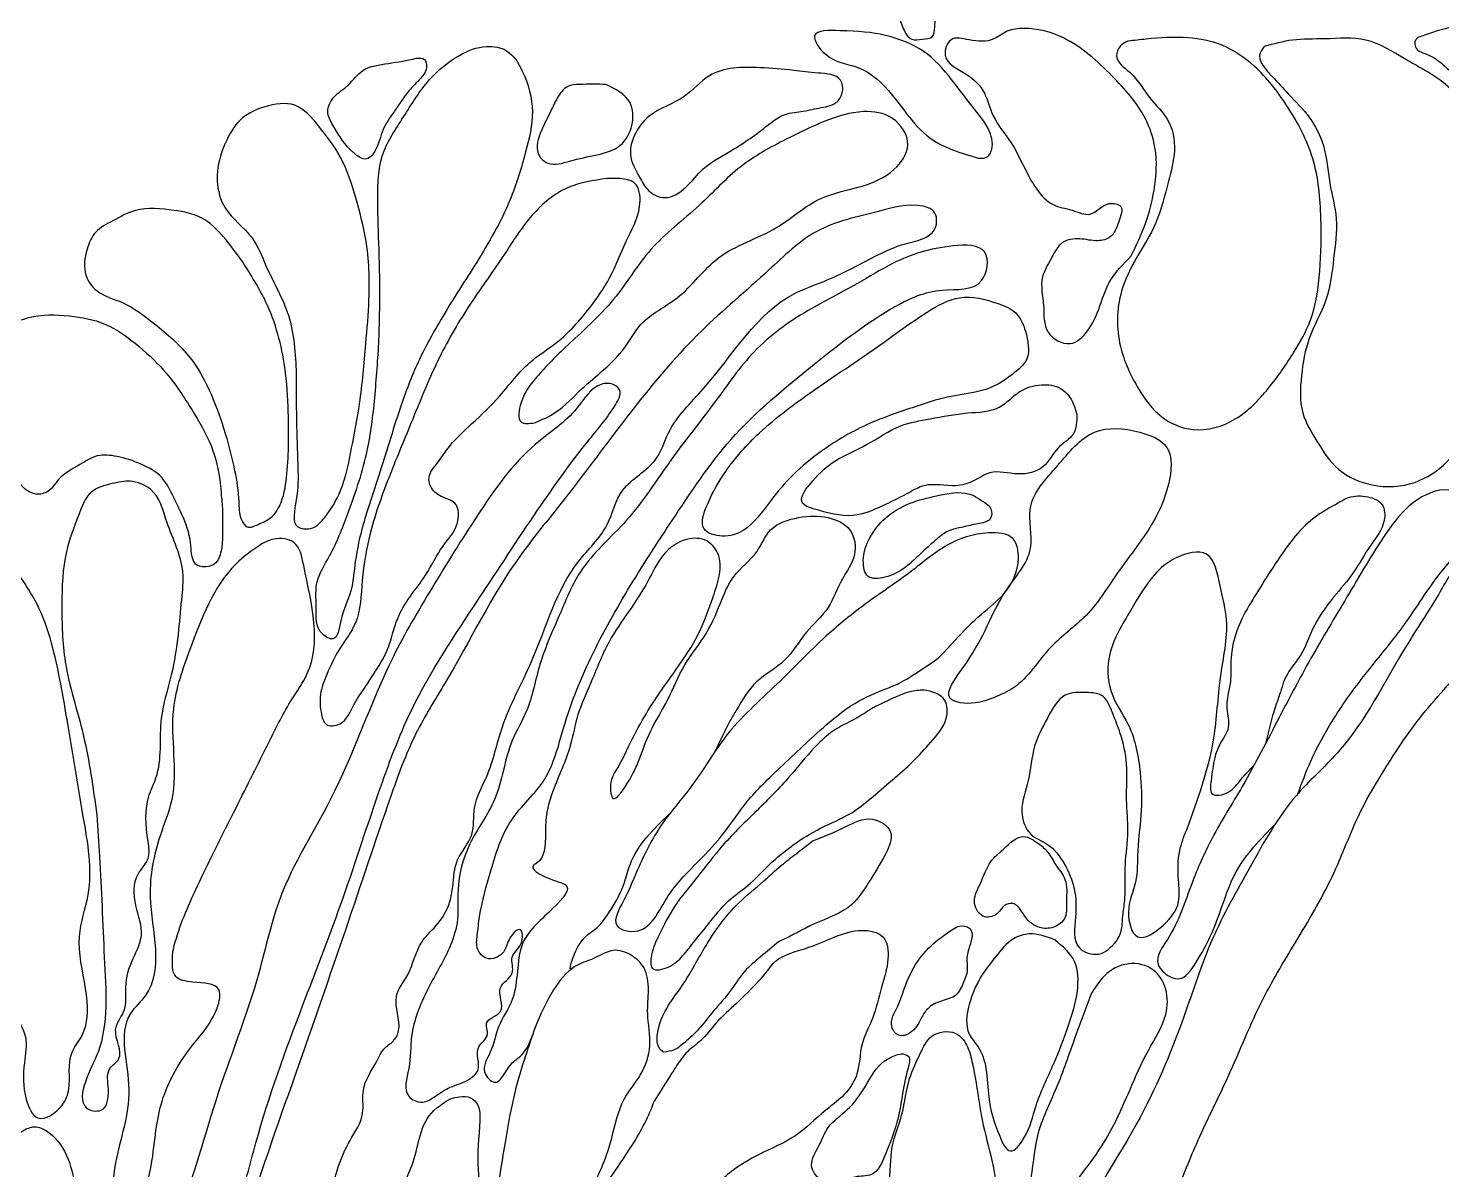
# Model space of a CAD drawing. Header units: millimetres. Extents: x 0 to 1128, y 0 to 3594.
# Drawn here: x 720 to 803.8, y 3358.1 to 3425.9 of the extents above; entities that cross this region are included whole.
import ezdxf

# ---------------------------------------------------------------- set-up
doc = ezdxf.new("R2010")
doc.units = ezdxf.units.MM
doc.layers.add('ceco.net 396 Corinthian column', color=7, linetype='Continuous')

msp = doc.modelspace()

# ---------------------------------------------------------------- linework, layer by layer
at = {"layer": 'ceco.net 396 Corinthian column'}
for points, knots in [([(773.828, 3427.836), (773.834, 3427.528), (773.846, 3426.886), (773.759, 3426.117), (773.708, 3425.254), (772.995, 3425.234), (772.322, 3425.089), (771.847, 3425.814), (771.643, 3426.573), (771.297, 3427.457), (770.582, 3428.307), (769.853, 3429.325), (769.16, 3430.33), (768.494, 3431.157), (768.268, 3432.167), (768.223, 3433.279), (768.279, 3434.531), (768.329, 3435.71), (768.776, 3436.681), (769.105, 3437.446), (769.502, 3438.193), (770.334, 3438.278), (771.277, 3437.738), (772.136, 3436.181), (772.855, 3434.21), (773.702, 3432.092), (773.853, 3430.334), (773.934, 3428.911), (773.861, 3428.178), (773.828, 3427.836)], [0, 0, 0, 0, 0.003624, 0.0075625, 0.0099073, 0.012255, 0.0148251, 0.0176099, 0.0211457, 0.0245968, 0.0287059, 0.034327, 0.0395244, 0.0433378, 0.0467815, 0.0516233, 0.0566094, 0.0617791, 0.0655104, 0.0691603, 0.0719694, 0.0748789, 0.0779194, 0.0845408, 0.0953109, 0.1032873, 0.1115114, 0.1161948, 0.1202834, 0.1202834, 0.1202834, 0.1202834]), ([(802.428, 3425.318), (803.036, 3425.538), (804.336, 3426.007), (806.657, 3426.106), (809.438, 3426.684), (812.955, 3424.831), (816.538, 3422.486), (819.338, 3418.567), (819.915, 3414.265), (820.796, 3410.268), (820.566, 3406.496), (819.517, 3403.49), (818.826, 3400.623), (816.36, 3399.389), (814.29, 3398.021), (811.823, 3397.709), (809.485, 3398.329), (808.194, 3400.355), (808.255, 3402.975), (808.137, 3405.783), (808.885, 3408.916), (809.004, 3412.281), (808.836, 3415.535), (808.093, 3418.836), (806.436, 3420.998), (805.034, 3422.744), (803.981, 3423.652), (803.172, 3424.332), (802.276, 3424.479), (802.195, 3425.117), (802.374, 3425.272), (802.428, 3425.318)], [0, 0, 0, 0, 0.0076659, 0.0163804, 0.0276823, 0.0403865, 0.0617742, 0.0791391, 0.0955315, 0.1128509, 0.1280772, 0.1395173, 0.1514855, 0.1607178, 0.1708032, 0.1811097, 0.1894009, 0.1982655, 0.2072044, 0.220301, 0.2317111, 0.2453524, 0.260317, 0.2706091, 0.2850966, 0.292144, 0.2973495, 0.3016105, 0.3048402, 0.3067646, 0.3075882, 0.3075882, 0.3075882, 0.3075882]), ([(776.34, 3418.161), (775.298, 3418.468), (772.937, 3419.162), (771.453, 3421.939), (769.291, 3423.751), (767.512, 3423.761), (766.098, 3425.778), (768.831, 3425.708), (770.655, 3425.599), (773.193, 3424.676), (774.706, 3422.946), (775.897, 3421.268), (777.026, 3420.016), (777.269, 3418.803), (776.876, 3418.141), (776.545, 3418.154), (776.34, 3418.161)], [0, 0, 0, 0, 0.0124888, 0.0282818, 0.0357104, 0.0445437, 0.0497029, 0.0557537, 0.0665857, 0.0762462, 0.0857034, 0.0936501, 0.1008609, 0.1057007, 0.1070715, 0.1092954, 0.1092954, 0.1092954, 0.1092954]), ([(785.407, 3412.352), (784.919, 3411.858), (784.025, 3410.953), (783.545, 3409.234), (782.944, 3407.926), (781.788, 3406.817), (780.144, 3407.769), (780.297, 3409.454), (779.918, 3410.99), (780.677, 3412.155), (781.175, 3413.269), (782.396, 3413.449), (783.298, 3413.167), (784.344, 3413.433), (784.625, 3414.299), (785.058, 3415.369), (783.797, 3415.616), (783.104, 3414.546), (781.862, 3415.148), (780.673, 3415.284), (779.309, 3416.769), (778.657, 3418.808), (777.159, 3420.461), (776.796, 3422.125), (775.707, 3423.241), (774.087, 3423.867), (774.623, 3425.472), (775.96, 3425.099), (777.135, 3425.02), (778.038, 3425.786), (779.517, 3425.946), (781.88, 3425.324), (784.212, 3423.174), (786.171, 3420.997), (787.001, 3418.563), (786.859, 3416.4), (786.315, 3414.231), (785.712, 3412.984), (785.407, 3412.352)], [0, 0, 0, 0, 0.0081479, 0.0149101, 0.0207412, 0.0257363, 0.0315717, 0.0379648, 0.0447108, 0.0494368, 0.0541152, 0.0582623, 0.0625613, 0.0656215, 0.0697481, 0.0733725, 0.0761532, 0.0812872, 0.0856562, 0.0903536, 0.0956025, 0.10818, 0.115815, 0.1215288, 0.1277331, 0.1344176, 0.1382571, 0.1425325, 0.1483867, 0.1520128, 0.1558961, 0.1656098, 0.1801873, 0.193004, 0.2001116, 0.2102279, 0.2183509, 0.2267027, 0.2267027, 0.2267027, 0.2267027]), ([(785.208, 3425.103), (785.572, 3425.145), (786.765, 3425.283), (788.635, 3425.396), (790.91, 3424.977), (792.993, 3423.552), (794.8, 3421.196), (796.424, 3418.171), (796.726, 3414.725), (796.666, 3411.518), (796.29, 3408.745), (795.008, 3406.469), (793.588, 3404.448), (791.759, 3402.498), (789.248, 3401.761), (787.059, 3402.683), (785.69, 3404.592), (784.505, 3407.066), (784.548, 3409.984), (785.721, 3412.32), (787.029, 3414.325), (787.541, 3416.548), (788.113, 3418.595), (787.786, 3420.469), (786.371, 3421.734), (785.697, 3423.121), (784.34, 3423.958), (784.703, 3424.847), (785.054, 3425.025), (785.208, 3425.103)], [0, 0, 0, 0, 0.0043713, 0.0143396, 0.0222672, 0.0314769, 0.0436624, 0.0575171, 0.0717527, 0.0841996, 0.0960232, 0.1045091, 0.1150249, 0.1255963, 0.1358693, 0.1439376, 0.1521922, 0.1633406, 0.1763405, 0.1851305, 0.1942918, 0.2047021, 0.2120235, 0.2196718, 0.2257651, 0.2338449, 0.2387376, 0.2413658, 0.2434028, 0.2434028, 0.2434028, 0.2434028]), ([(793.299, 3424.781), (793.857, 3424.936), (795.033, 3425.262), (797.058, 3425.196), (799.465, 3425.431), (801.9, 3423.828), (804.669, 3422.473), (806.167, 3419.397), (808.152, 3416.792), (808.226, 3413.498), (808.106, 3410.671), (808.071, 3407.909), (807.37, 3405.148), (805.788, 3402.69), (804.501, 3400.175), (802.219, 3398.68), (799.801, 3398.558), (797.593, 3399.504), (796.473, 3401.284), (795.36, 3403.085), (795.477, 3405.282), (795.852, 3407.579), (797.141, 3409.694), (797.405, 3412.155), (797.742, 3414.502), (797.109, 3416.706), (796.988, 3418.82), (796.055, 3420.64), (794.841, 3421.845), (793.911, 3422.862), (793.263, 3423.547), (792.973, 3424.094), (793.085, 3424.506), (793.215, 3424.673), (793.299, 3424.781)], [0, 0, 0, 0, 0.0068532, 0.0144562, 0.0241811, 0.0346418, 0.0482023, 0.0598216, 0.0743565, 0.0862539, 0.0977894, 0.1084284, 0.1191028, 0.1311917, 0.1432312, 0.1522447, 0.1622878, 0.1709855, 0.1794271, 0.1868929, 0.1956989, 0.2046862, 0.2146098, 0.2244903, 0.2339167, 0.2425482, 0.2514792, 0.258945, 0.2662577, 0.2718707, 0.2752883, 0.2777393, 0.2786026, 0.2802313, 0.2802313, 0.2802313, 0.2802313]), ([(740.759, 3407.168), (740.682, 3406.016), (740.535, 3403.814), (740.103, 3400.368), (739.031, 3397.327), (738.073, 3394.819), (736.944, 3393.123), (737.084, 3391.499), (736.955, 3390.075), (738.304, 3389.366), (738.492, 3391.141), (739.196, 3392.355), (739.337, 3394.405), (739.852, 3396.677), (740.908, 3399.675), (741.844, 3402.93), (743.043, 3406.12), (744.631, 3408.978), (746.652, 3412.057), (748.516, 3415.249), (749.441, 3418.322), (750.078, 3420.943), (749.508, 3423.048), (748.54, 3424.638), (746.961, 3424.92), (745.311, 3424.236), (743.559, 3422.797), (742.263, 3420.604), (740.739, 3418.415), (740.676, 3415.994), (740.732, 3413.492), (740.864, 3410.602), (740.795, 3408.358), (740.759, 3407.168)], [0, 0, 0, 0, 0.0137817, 0.0263375, 0.0412988, 0.0519515, 0.0586903, 0.0645094, 0.0713032, 0.0739075, 0.0785226, 0.0860441, 0.0929962, 0.10191, 0.1141112, 0.1307436, 0.1423759, 0.154673, 0.169635, 0.1864254, 0.1983762, 0.20802, 0.2178905, 0.2239175, 0.2287963, 0.2354871, 0.2446966, 0.2553279, 0.2658545, 0.275688, 0.2833245, 0.2959079, 0.3101156, 0.3101156, 0.3101156, 0.3101156]), ([(742.971, 3424.084), (742.432, 3423.974), (741.384, 3423.759), (739.79, 3423.6), (739.019, 3422.442), (738.078, 3421.907), (737.568, 3420.93), (738.048, 3420.088), (738.526, 3419.282), (739.092, 3418.568), (740.057, 3417.837), (740.769, 3418.922), (740.96, 3419.988), (741.781, 3421.039), (742.391, 3422.03), (743.124, 3422.758), (743.657, 3423.361), (743.541, 3424.134), (743.159, 3424.1), (742.971, 3424.084)], [0, 0, 0, 0, 0.00666114, 0.01295897, 0.01775931, 0.02223065, 0.02592242, 0.02929819, 0.03299846, 0.03712709, 0.04092354, 0.04418548, 0.04963191, 0.05454047, 0.05958477, 0.06353173, 0.06689929, 0.06889786, 0.07085359, 0.07085359, 0.07085359, 0.07085359]), ([(763.999, 3420.23), (763.294, 3419.69), (762.02, 3418.716), (760.071, 3417.769), (759.089, 3416.424), (757.859, 3415.583), (756.683, 3416.153), (756.164, 3417.177), (755.56, 3418.196), (755.853, 3419.574), (756.873, 3420.996), (758.887, 3421.545), (760.513, 3423.55), (763.058, 3423.581), (765.215, 3423.404), (766.731, 3423.191), (768.219, 3423.132), (768.352, 3422.027), (767.859, 3421.271), (766.843, 3421.155), (765.827, 3420.888), (764.768, 3420.825), (764.237, 3420.414), (763.999, 3420.23)], [0, 0, 0, 0, 0.0106315, 0.0192055, 0.0250465, 0.0307278, 0.0348995, 0.038714, 0.0444116, 0.0482727, 0.0547932, 0.0642751, 0.0719469, 0.0839594, 0.0920324, 0.0977852, 0.1033447, 0.1063371, 0.1090966, 0.1133174, 0.1176363, 0.121958, 0.1254824, 0.1254824, 0.1254824, 0.1254824]), ([(754.239, 3422.534), (754.809, 3422.25), (755.824, 3421.744), (755.899, 3420.064), (755.179, 3418.739), (753.628, 3418.314), (752.242, 3418.07), (750.903, 3417.597), (749.946, 3418.558), (750.384, 3419.818), (750.911, 3420.827), (751.327, 3421.749), (751.846, 3422.483), (752.969, 3422.557), (753.719, 3422.543), (754.239, 3422.534)], [0, 0, 0, 0, 0.00700909, 0.01247981, 0.01791831, 0.02381019, 0.03042488, 0.03565448, 0.03880817, 0.04430688, 0.04951427, 0.0528375, 0.05652082, 0.05929246, 0.06559865, 0.06559865, 0.06559865, 0.06559865]), ([(735.859, 3405.364), (735.799, 3406.55), (735.684, 3408.816), (734.184, 3411.298), (733.326, 3413.686), (731.563, 3414.857), (730.971, 3417.09), (731.512, 3418.994), (732.536, 3420.636), (734.046, 3421.295), (735.905, 3421.593), (737.303, 3419.942), (738.672, 3418.164), (739.416, 3415.761), (740.159, 3412.973), (740.247, 3410.072), (739.956, 3406.832), (739.712, 3403.874), (739.144, 3400.986), (738.698, 3398.613), (737.76, 3397.028), (736.887, 3396.075), (735.478, 3396.208), (735.994, 3398.139), (735.949, 3400.253), (735.844, 3402.847), (735.855, 3404.68), (735.859, 3405.364)], [0, 0, 0, 0, 0.0139156, 0.0265959, 0.0340974, 0.0436045, 0.0502087, 0.0601548, 0.0665683, 0.0724075, 0.0795073, 0.0869092, 0.0960116, 0.1067439, 0.1163265, 0.1305096, 0.140971, 0.1552128, 0.1658142, 0.1762107, 0.1835641, 0.1878157, 0.1908242, 0.1971709, 0.2050063, 0.2188013, 0.2270014, 0.2270014, 0.2270014, 0.2270014]), ([(749.994, 3402.444), (749.678, 3402.406), (748.906, 3402.316), (749.191, 3403.967), (750.163, 3405.279), (752.163, 3407.303), (754.773, 3409.539), (756.758, 3412.962), (759.732, 3415.142), (762.063, 3417.75), (764.747, 3419.209), (767.153, 3420.377), (769.299, 3421.067), (771.37, 3420.764), (772.536, 3418.966), (771.298, 3417.208), (769.34, 3416.365), (766.691, 3415.944), (764.299, 3413.661), (760.783, 3412.693), (758.859, 3409.808), (756.371, 3408.704), (755.4, 3406.835), (754.152, 3405.596), (752.69, 3404.43), (751.51, 3403.093), (750.429, 3402.63), (749.994, 3402.444)], [0, 0, 0, 0, 0.0031624, 0.0077217, 0.0141472, 0.0245163, 0.0406431, 0.0553018, 0.0707536, 0.0841247, 0.0967003, 0.1067595, 0.1161681, 0.1232032, 0.1303537, 0.1370604, 0.1455162, 0.1557237, 0.1681976, 0.18365, 0.1972432, 0.2077375, 0.2145163, 0.2216604, 0.2285887, 0.2368947, 0.242481, 0.242481, 0.242481, 0.242481]), ([(754.293, 3416.944), (755.003, 3416.963), (756.231, 3416.995), (756.34, 3414.864), (755.362, 3413.218), (754.582, 3411.078), (753.159, 3409.065), (751.608, 3407.305), (749.449, 3405.994), (748.058, 3404.072), (746.42, 3402.505), (745.019, 3401.264), (744.319, 3400.127), (743.627, 3399.337), (743.847, 3398.453), (744.505, 3398.005), (745.535, 3397.746), (745.529, 3396.204), (744.397, 3395.073), (743.68, 3393.492), (742.649, 3392.234), (741.956, 3391.131), (741.584, 3390.003), (741.266, 3388.769), (740.569, 3387.728), (739.898, 3386.669), (739.191, 3385.724), (738.796, 3384.539), (737.559, 3384.371), (737.288, 3385.35), (737.205, 3386.344), (737.724, 3387.703), (738.405, 3389.099), (739.681, 3390.739), (739.718, 3393.233), (740.228, 3396.208), (741.398, 3399.377), (742.833, 3402.798), (744.222, 3406.272), (746.121, 3409.511), (748.112, 3412.224), (749.697, 3414.81), (751.805, 3416.594), (753.501, 3416.833), (754.293, 3416.944)], [0, 0, 0, 0, 0.0070818, 0.0122375, 0.0210461, 0.030521, 0.0390032, 0.0503751, 0.05822, 0.0687714, 0.0782007, 0.0854101, 0.0907422, 0.0944422, 0.0969765, 0.1004999, 0.1035737, 0.1085527, 0.114731, 0.1227485, 0.1288545, 0.1341357, 0.1381568, 0.1429885, 0.1492282, 0.1529423, 0.1579314, 0.1634517, 0.1667013, 0.1692427, 0.173983, 0.178944, 0.1860798, 0.1927202, 0.2030444, 0.2146058, 0.2289461, 0.2430876, 0.2589471, 0.2735064, 0.2877391, 0.2990455, 0.3097715, 0.3191549, 0.3191549, 0.3191549, 0.3191549]), ([(727.742, 3311.101), (727.505, 3310.833), (726.345, 3309.521), (728.414, 3306.542), (725.869, 3304.381), (727.054, 3302.316), (724.868, 3301.269), (723.328, 3301.395), (720.768, 3301.285), (721.3, 3304.045), (722.456, 3305.846), (721.464, 3307.986), (723.602, 3309.189), (722.335, 3311.292), (724.955, 3313.09), (721.67, 3317.054), (725.694, 3318.226), (723.272, 3321.197), (725.72, 3322.815), (724.834, 3324.81), (725.888, 3327.103), (725.447, 3329.801), (726.59, 3332.617), (726.593, 3334.921), (728.033, 3336.472), (727.561, 3340.184), (730.249, 3345.103), (731.998, 3352.909), (735.166, 3361.985), (738.474, 3371.366), (740.962, 3378.901), (742.746, 3383.89), (745.683, 3388.49), (747.978, 3393.288), (752.265, 3398.445), (755.587, 3403.072), (759.691, 3407.929), (763.497, 3411.04), (766.622, 3414.167), (770.031, 3414.842), (772.374, 3415.558), (773.897, 3415.054), (773.928, 3413.954), (773.081, 3413.294), (771.764, 3413.081), (769.772, 3412.132), (767.688, 3410.976), (763.49, 3409.57), (761.213, 3405.429), (758.013, 3402.464), (757.277, 3399.847), (754.975, 3398.795), (754.452, 3396.095), (751.501, 3393.422), (750.341, 3388.89), (748.03, 3384.829), (747.435, 3381.741), (746.26, 3379.768), (746.508, 3377.891), (745.245, 3376.608), (745.195, 3375.152), (744.974, 3373.77), (744.288, 3372.639), (742.999, 3371.491), (742.732, 3369.832), (741.408, 3368.286), (742.171, 3366.824), (741.709, 3365.737), (740.985, 3365.35), (740.52, 3364.224), (739.646, 3363.037), (739.989, 3361.282), (738.66, 3359.402), (737.883, 3356.978), (737.589, 3353.948), (735.421, 3349.212), (734.446, 3342.048), (731.474, 3335.1), (731.582, 3329.95), (730.394, 3327.262), (729.898, 3324.977), (730.301, 3322.853), (729.021, 3321.169), (729.947, 3319.14), (727.617, 3318.11), (729.09, 3315.885), (727.071, 3314.079), (728.462, 3312.194), (727.886, 3311.319), (727.742, 3311.101)], [0, 0, 0, 0, 0.004087, 0.020037, 0.030138, 0.035917, 0.042172, 0.052438, 0.057288, 0.068104, 0.074188, 0.084408, 0.088234, 0.099387, 0.10194, 0.12297, 0.127558, 0.141813, 0.146509, 0.157642, 0.161729, 0.1762, 0.188226, 0.197775, 0.202109, 0.212256, 0.238677, 0.267485, 0.30748, 0.353284, 0.386139, 0.402321, 0.416187, 0.451081, 0.465319, 0.495978, 0.519192, 0.540688, 0.555009, 0.57051, 0.581106, 0.583834, 0.587981, 0.591014, 0.595975, 0.603665, 0.617159, 0.62452, 0.65568, 0.669047, 0.675944, 0.68665, 0.695744, 0.706528, 0.732641, 0.749555, 0.761991, 0.769809, 0.776142, 0.782968, 0.789406, 0.792949, 0.799632, 0.804685, 0.813063, 0.818846, 0.826981, 0.829354, 0.832179, 0.836274, 0.843454, 0.848924, 0.856043, 0.869567, 0.879212, 0.892055, 0.931028, 0.964853, 0.980742, 0.991082, 0.999535, 1.008456, 1.015414, 1.022646, 1.029589, 1.037164, 1.046071, 1.055055, 1.05805, 1.05805, 1.05805, 1.05805]), ([(732.661, 3412.024), (733.162, 3411.234), (734.384, 3409.308), (735.229, 3406.196), (735.43, 3402.755), (735.41, 3400.058), (735.127, 3397.919), (734.466, 3396.776), (733.684, 3396.472), (732.927, 3396.1), (732.455, 3396.896), (732.474, 3398.03), (732.186, 3399.874), (731.599, 3402.079), (730.773, 3404.356), (729.531, 3406.594), (727.615, 3408.215), (725.792, 3409.615), (724.098, 3410.031), (723.159, 3411.287), (723.353, 3412.626), (723.868, 3413.882), (725.059, 3414.47), (726.523, 3415.311), (728.42, 3415.11), (730.329, 3414.759), (731.611, 3413.469), (732.303, 3412.517), (732.661, 3412.024)], [0, 0, 0, 0, 0.0111304, 0.0271385, 0.0376898, 0.052275, 0.0591836, 0.0634898, 0.0668755, 0.0695337, 0.0718044, 0.0760256, 0.0834556, 0.0937379, 0.1033106, 0.1123245, 0.1238723, 0.1329315, 0.1395253, 0.1439457, 0.1502018, 0.1546938, 0.1595247, 0.1654232, 0.1745819, 0.1813033, 0.1881109, 0.1954337, 0.1954337, 0.1954337, 0.1954337]), ([(746.602, 3372.036), (746.565, 3371.748), (746.495, 3371.206), (747.169, 3370.452), (748.308, 3370.895), (748.341, 3371.777), (749.297, 3372.712), (749.334, 3371.32), (748.442, 3370.848), (748.959, 3369.618), (747.508, 3368.996), (748.518, 3367.386), (746.894, 3367.046), (747.424, 3366.008), (746.281, 3365.375), (746.951, 3364.111), (745.976, 3363.321), (745.018, 3363.091), (744.17, 3362.524), (743.373, 3361.969), (742.081, 3362.535), (742.685, 3364.294), (742.578, 3366.348), (743.554, 3368.823), (744.835, 3370.847), (745.54, 3372.871), (745.335, 3375.01), (746.004, 3377.597), (748.005, 3380.152), (748.269, 3383.124), (749.775, 3385.565), (750.229, 3388.297), (751.486, 3390.991), (752.759, 3394.163), (755.717, 3396.611), (757.994, 3400.265), (760.647, 3403.497), (762.919, 3406.887), (765.991, 3409.088), (768.897, 3410.512), (771.64, 3412.226), (773.975, 3412.971), (777.126, 3413.071), (776.714, 3410.164), (773.88, 3410.565), (770.509, 3409.04), (766.4, 3405.786), (761.752, 3402.006), (758.58, 3397.291), (755.829, 3393.113), (753.399, 3388.853), (751.774, 3384.896), (750.917, 3381.14), (748.33, 3378.988), (747.437, 3375.986), (746.783, 3373.704), (746.642, 3372.406), (746.602, 3372.036)], [0, 0, 0, 0, 0.0033526, 0.0063141, 0.010218, 0.0143796, 0.0173609, 0.0206246, 0.0244983, 0.028219, 0.0326883, 0.0382712, 0.042563, 0.0451324, 0.048811, 0.0543975, 0.057359, 0.0621592, 0.0662298, 0.0695638, 0.0731079, 0.0796213, 0.0873282, 0.0988768, 0.1099074, 0.1162344, 0.1239144, 0.1351968, 0.1471733, 0.1617444, 0.1693207, 0.1809496, 0.1942118, 0.2048245, 0.2211667, 0.2387291, 0.2559942, 0.271103, 0.2870336, 0.3001966, 0.3100295, 0.3247572, 0.3323517, 0.3390885, 0.3486616, 0.3600819, 0.3838341, 0.4104454, 0.4312094, 0.4511272, 0.4702776, 0.4894826, 0.5024047, 0.5148421, 0.5276904, 0.5388224, 0.5432479, 0.5432479, 0.5432479, 0.5432479]), ([(779.142, 3407.885), (778.994, 3408.281), (778.696, 3409.072), (777.151, 3409.678), (775.257, 3410.175), (772.959, 3408.864), (770.262, 3406.862), (766.82, 3404.583), (763.546, 3402.215), (761.395, 3399.79), (760.382, 3398.005), (759.642, 3396.051), (761.244, 3395.583), (762.791, 3396.095), (763.907, 3397.762), (765.317, 3399.43), (767.288, 3401.037), (769.722, 3402.453), (772.319, 3403.308), (774.682, 3404.115), (776.808, 3404.246), (778.289, 3405.239), (779.518, 3406.272), (779.278, 3407.303), (779.142, 3407.885)], [0, 0, 0, 0, 0.0048091, 0.009621, 0.0187928, 0.0271579, 0.0395648, 0.0595084, 0.0760437, 0.0880758, 0.0968147, 0.1028148, 0.1073884, 0.1126784, 0.1218919, 0.1301188, 0.1389611, 0.1520228, 0.1634886, 0.1714621, 0.1819045, 0.1878766, 0.1928847, 0.1993965, 0.1993965, 0.1993965, 0.1993965]), ([(731.407, 3398.134), (731.387, 3398.39), (731.311, 3399.375), (730.898, 3401.175), (729.645, 3403.266), (728.313, 3405.354), (726.527, 3407.026), (724.654, 3408.443), (722.302, 3408.862), (720.173, 3408.916), (718.221, 3407.99), (717.566, 3405.996), (717.31, 3403.899), (718.075, 3402.021), (718.28, 3400.386), (719.146, 3399.357), (719.669, 3398.481), (720.456, 3398.137), (721.256, 3398.332), (721.809, 3399.324), (722.914, 3399.869), (724.017, 3400.62), (725.347, 3400.468), (726.641, 3400.046), (727.985, 3399.324), (728.545, 3398.073), (729.182, 3396.837), (729.618, 3395.632), (729.615, 3394.619), (729.841, 3393.979), (730.378, 3393.86), (730.83, 3393.946), (731.2, 3394.201), (731.399, 3394.758), (731.495, 3395.415), (731.461, 3396.256), (731.513, 3397.141), (731.443, 3397.798), (731.407, 3398.134)], [0, 0, 0, 0, 0.0030749, 0.0117876, 0.0216859, 0.0319949, 0.0411752, 0.0508404, 0.0593974, 0.0691142, 0.076149, 0.0831809, 0.0929017, 0.1008197, 0.1070497, 0.1119753, 0.1166292, 0.1188353, 0.1217867, 0.1254641, 0.1316445, 0.1362298, 0.1408783, 0.1467589, 0.1527872, 0.158176, 0.1625744, 0.1695739, 0.172965, 0.174829, 0.1770182, 0.1787326, 0.1803201, 0.1820942, 0.1855618, 0.1882485, 0.1921052, 0.1961209, 0.1961209, 0.1961209, 0.1961209]), ([(722.308, 3316.234), (722.79, 3314.917), (723.444, 3313.131), (721.059, 3311.555), (722.473, 3309.508), (720.684, 3307.842), (721.853, 3305.741), (719.974, 3304.418), (720.819, 3302.845), (719.958, 3301.647), (718.748, 3301.554), (717.876, 3303.045), (717.975, 3304.758), (719.6, 3306.221), (718.01, 3309.143), (720.764, 3311.944), (718.705, 3313.67), (720.85, 3315.221), (719.159, 3317.471), (721.158, 3318.252), (720.279, 3320.301), (722.15, 3322.494), (720.287, 3325.61), (723.241, 3327.174), (721.265, 3329.47), (723.518, 3330.448), (723.294, 3332.711), (723.062, 3334.857), (724.803, 3336.294), (723.663, 3338.171), (725.083, 3339.135), (724.606, 3340.474), (726.591, 3341.426), (724.805, 3343.563), (726.854, 3345.221), (725.292, 3349.402), (729.1, 3354.758), (730.871, 3362.259), (733.513, 3368.681), (734.809, 3374.977), (738.613, 3380.753), (740.723, 3387.288), (743.966, 3392.767), (746.628, 3397.059), (749.302, 3400.904), (752.315, 3402.772), (753.319, 3404.542), (754.416, 3404.91), (755.297, 3404.39), (754.477, 3402.9), (752.731, 3400.912), (749.92, 3396.95), (746.474, 3391.626), (742.826, 3386.248), (740.508, 3379.933), (738.628, 3374.001), (735.945, 3367.168), (733.783, 3361.257), (732.412, 3355.524), (730.235, 3350.864), (728.418, 3345.787), (727.996, 3341.098), (726.42, 3337.571), (725.467, 3334.114), (725.115, 3331.031), (725.562, 3328.528), (723.941, 3327.405), (724.925, 3325.616), (722.892, 3324.467), (724.262, 3322.194), (722.775, 3320.359), (723.099, 3318.852), (723.147, 3317.432), (722.674, 3316.757), (722.308, 3316.234)], [0, 0, 0, 0, 0.0141431, 0.0191891, 0.0288728, 0.0343285, 0.0444945, 0.0497827, 0.0569002, 0.0612174, 0.0653243, 0.0688893, 0.0801836, 0.082331, 0.0939116, 0.1110487, 0.113582, 0.1214926, 0.131471, 0.1342904, 0.1429304, 0.1502337, 0.1664845, 0.1719291, 0.1822849, 0.1863369, 0.1961739, 0.2053314, 0.2111025, 0.2193706, 0.2241139, 0.2275321, 0.233633, 0.2428611, 0.2488724, 0.259806, 0.2886248, 0.3209044, 0.3524846, 0.3710869, 0.3969143, 0.4337564, 0.4525216, 0.4725941, 0.4943387, 0.50735, 0.5141149, 0.5174731, 0.5201936, 0.523853, 0.5339088, 0.5547762, 0.5798082, 0.6104738, 0.6315713, 0.6597853, 0.6847613, 0.7191363, 0.7348097, 0.7548798, 0.78035, 0.7987832, 0.8103151, 0.8262318, 0.8410928, 0.8481824, 0.8537574, 0.8606335, 0.8658927, 0.8757764, 0.8836944, 0.891099, 0.8932133, 0.9004675, 0.9004675, 0.9004675, 0.9004675]), ([(782.181, 3402.962), (782.104, 3403.223), (781.931, 3403.815), (781.243, 3404.636), (779.99, 3404.784), (778.665, 3404.392), (777.571, 3403.087), (775.544, 3403.09), (773.642, 3402.702), (771.505, 3402.352), (769.824, 3401.104), (767.819, 3400.308), (766.66, 3399.238), (765.414, 3397.658), (767.398, 3397.097), (768.971, 3396.723), (770.776, 3397.581), (772.05, 3398.187), (773.368, 3398.968), (774.753, 3398.573), (776.076, 3398.929), (777.166, 3399.748), (778.629, 3399.259), (780.332, 3399.645), (780.918, 3401.02), (782.17, 3401.688), (782.177, 3402.529), (782.181, 3402.962)], [0, 0, 0, 0, 0.0032395, 0.0073575, 0.0118681, 0.0173877, 0.0233171, 0.030926, 0.0399, 0.0470239, 0.0562, 0.0646256, 0.0716867, 0.0772581, 0.0815938, 0.0908062, 0.0979064, 0.1041017, 0.108069, 0.115551, 0.1198532, 0.1241895, 0.130844, 0.1368974, 0.1429955, 0.1475034, 0.1522815, 0.1522815, 0.1522815, 0.1522815]), ([(777.254, 3386.133), (777.664, 3386.309), (779.084, 3386.918), (780.371, 3389.198), (783.015, 3390.986), (784.642, 3393.744), (786.621, 3396.16), (787.695, 3398.541), (787.972, 3401.154), (785.628, 3402.096), (782.947, 3402.294), (781.084, 3399.858), (778.986, 3397.726), (779.881, 3394.675), (777.844, 3392.609), (776.745, 3390.047), (775.758, 3388.27), (773.908, 3385.921), (776.119, 3385.697), (776.913, 3386.002), (777.254, 3386.133)], [0, 0, 0, 0, 0.0052517, 0.0181754, 0.0294179, 0.0427542, 0.0558578, 0.0661751, 0.0749128, 0.082202, 0.0929259, 0.1047292, 0.1165092, 0.1260314, 0.1379438, 0.1482389, 0.1583804, 0.1661969, 0.1723031, 0.1768985, 0.1768985, 0.1768985, 0.1768985]), ([(722.257, 3384.83), (722.57, 3382.923), (723.131, 3379.5), (723.929, 3375.088), (722.327, 3370.916), (724.286, 3367.296), (722.182, 3364.804), (722.548, 3363.224), (722.014, 3361.754), (720.448, 3360.696), (719.608, 3362.672), (719.642, 3364.216), (719.99, 3366.036), (719.06, 3367.348), (719.018, 3368.837), (719.146, 3372.127), (716.976, 3376.366), (715.744, 3381.471), (713.38, 3384.692), (710.358, 3386.498), (709.493, 3390.093), (709.722, 3393.271), (710.031, 3396.062), (711.411, 3397.683), (712.995, 3398.894), (715.102, 3398.541), (717.321, 3397.06), (718.726, 3394.291), (720.615, 3391.77), (721.635, 3388.495), (722.016, 3386.249), (722.257, 3384.83)], [0, 0, 0, 0, 0.0232315, 0.0417197, 0.0517281, 0.0754249, 0.07992, 0.0883763, 0.0925659, 0.0989895, 0.1041094, 0.1127775, 0.1189332, 0.1248568, 0.1308193, 0.1362871, 0.1641097, 0.1852302, 0.1987236, 0.2106535, 0.2256315, 0.2391155, 0.2495482, 0.2578589, 0.2639267, 0.2723453, 0.2810401, 0.2951932, 0.3084412, 0.3184671, 0.3356602, 0.3356602, 0.3356602, 0.3356602]), ([(724.017, 3379.175), (723.803, 3380.777), (723.393, 3383.849), (722.005, 3387.901), (721.921, 3391.57), (722.006, 3394.581), (722.851, 3396.695), (723.479, 3398.457), (724.854, 3398.838), (726.06, 3399.086), (727.651, 3398.496), (728.193, 3396.173), (729.293, 3394.101), (729.035, 3391.796), (728.872, 3389.768), (728.517, 3387.402), (727.581, 3384.659), (727.977, 3382.107), (726.805, 3379.866), (726.965, 3378.217), (727.227, 3376.504), (726.142, 3375.52), (726.222, 3373.782), (726.96, 3372.032), (725.967, 3370.439), (725.663, 3368.963), (725.844, 3367.531), (724.707, 3366.382), (725.798, 3364.847), (724.504, 3364.056), (724.799, 3362.907), (724.604, 3361.439), (722.938, 3361.726), (723.333, 3363.603), (724.765, 3366.049), (724.411, 3370.95), (724.282, 3375.526), (724.077, 3378.35), (724.017, 3379.175)], [0, 0, 0, 0, 0.0192655, 0.0369368, 0.0505228, 0.0629755, 0.0721583, 0.0781851, 0.0836334, 0.0878927, 0.0929966, 0.1018519, 0.1140427, 0.1206479, 0.1288693, 0.1385033, 0.1490687, 0.1631974, 0.167463, 0.1785531, 0.1825128, 0.1869068, 0.1943165, 0.2015647, 0.2083319, 0.2150617, 0.2195577, 0.2247577, 0.2317746, 0.2347888, 0.2398, 0.2448951, 0.2484585, 0.2545305, 0.2622078, 0.2845981, 0.3084536, 0.3182932, 0.3182932, 0.3182932, 0.3182932]), ([(776.84, 3397.628), (776.509, 3397.863), (775.63, 3398.49), (773.939, 3398.143), (772.252, 3397.745), (770.814, 3396.927), (769.841, 3395.674), (769.409, 3394.482), (769.641, 3393.112), (770.984, 3393.258), (772.043, 3393.809), (772.953, 3394.753), (773.787, 3395.468), (774.529, 3396.1), (775.437, 3396.247), (776.226, 3396.466), (777.118, 3396.568), (777.179, 3397.317), (776.936, 3397.54), (776.84, 3397.628)], [0, 0, 0, 0, 0.00469848, 0.01248322, 0.01894176, 0.02573801, 0.0316835, 0.03733695, 0.04120535, 0.04509482, 0.05048331, 0.05598546, 0.06038734, 0.06372972, 0.06736142, 0.07094338, 0.07408359, 0.0764216, 0.07793784, 0.07793784, 0.07793784, 0.07793784]), ([(805.558, 3397.616), (805.222, 3397.943), (804.347, 3398.794), (802.121, 3397.971), (800.266, 3395.639), (798.401, 3392.393), (796.175, 3388.728), (794.125, 3384.863), (792.247, 3381.155), (790.237, 3378.02), (788.848, 3374.879), (788.143, 3372.465), (786.707, 3370.582), (787.41, 3369.68), (788.406, 3369.204), (789.698, 3370.96), (790.595, 3373.014), (791.586, 3376.219), (793.089, 3377.75), (793.956, 3378.633)], [0, 0, 0, 0, 0.0052779, 0.0137455, 0.0235768, 0.0412851, 0.0580668, 0.0748169, 0.0934687, 0.1075758, 0.1193817, 0.1336067, 0.1399794, 0.1424195, 0.1463725, 0.150991, 0.1645626, 0.1752527, 0.1897988, 0.1897988, 0.1897988, 0.1897988]), ([(797.508, 3397.589), (797.01, 3397.304), (796.005, 3396.732), (794.765, 3395.302), (793.729, 3393.739), (792.73, 3392.146), (791.74, 3390.518), (791.251, 3388.749), (791.391, 3386.991), (790.924, 3385.659), (791.357, 3384.323), (790.646, 3383.464), (790.282, 3382.382), (790.205, 3381.497), (789.996, 3380.178), (791.363, 3380.46), (791.904, 3381.324), (792.434, 3381.854), (792.707, 3382.128)], [0, 0, 0, 0, 0.00680654, 0.01370213, 0.02227707, 0.02922226, 0.03614059, 0.04498049, 0.05052535, 0.05696258, 0.06134219, 0.06584969, 0.06925087, 0.07469065, 0.07771835, 0.08159983, 0.08587745, 0.0904285, 0.0904285, 0.0904285, 0.0904285]), ([(797.508, 3397.589), (797.769, 3397.753), (798.357, 3398.123), (799.388, 3398.144), (800.45, 3397.711), (800.521, 3396.331), (799.522, 3395.153), (798.674, 3393.533), (797.304, 3392.015), (796.163, 3390.415), (795.623, 3388.686), (794.589, 3387.617), (794.25, 3386.382), (793.758, 3385.029), (793.533, 3384.045), (793.387, 3383.409)], [0, 0, 0, 0, 0.00360901, 0.00815172, 0.0119883, 0.01571747, 0.02240765, 0.02995836, 0.03748939, 0.0467158, 0.05318034, 0.05872716, 0.06393699, 0.06818627, 0.0759526, 0.0759526, 0.0759526, 0.0759526]), ([(795.297, 3380.43), (795.54, 3381.078), (796.166, 3382.744), (797.58, 3385.255), (799.558, 3387.893), (801.779, 3390.527), (803.45, 3393.314), (805.097, 3395.061), (806.062, 3396.529), (805.719, 3397.269), (805.558, 3397.616)], [0, 0, 0, 0, 0.00826532, 0.02121263, 0.03420503, 0.04754003, 0.06241181, 0.07229136, 0.07715145, 0.08143459, 0.08143459, 0.08143459, 0.08143459]), ([(755.548, 3383.204), (755.367, 3382.806), (755.017, 3382.043), (754.399, 3381.228), (754.608, 3379.727), (755.672, 3381.237), (756.196, 3382.345), (756.847, 3384.277), (757.994, 3386), (758.789, 3388.143), (760.309, 3389.888), (761.029, 3391.784), (761.8, 3393.562), (763.234, 3394.554), (763.886, 3396.339), (765.666, 3396.908), (767.324, 3396.978), (768.92, 3396.259), (769.188, 3394.476), (768.12, 3393.132), (767.552, 3391.358), (765.998, 3390.061), (764.995, 3388.208), (763.054, 3387.224), (762.2, 3385.786), (761.399, 3384.409), (761.01, 3383.576), (760.727, 3382.969)], [0, 0, 0, 0, 0.0051192, 0.0098386, 0.013116, 0.0170024, 0.0239654, 0.0313621, 0.0399681, 0.0488761, 0.0582749, 0.067085, 0.0730243, 0.0809669, 0.0870606, 0.0942769, 0.1012388, 0.1071455, 0.1131041, 0.1196531, 0.1270207, 0.1348061, 0.1431561, 0.1515082, 0.1596382, 0.1625899, 0.1705763, 0.1705763, 0.1705763, 0.1705763]), ([(773.954, 3388.47), (771.919, 3387.063), (771.114, 3386.773), (769.031, 3385.945), (766.963, 3384.268), (764.794, 3382.183), (762.66, 3380.176), (761.3, 3378.081), (759.701, 3376.353), (758.111, 3374.832), (757.304, 3373.21), (756.315, 3372.057), (754.363, 3372.476), (755.521, 3374.432), (756.201, 3376.237), (757.509, 3378.792), (759.605, 3381.062), (761.399, 3384.257), (764.376, 3386.828), (767.083, 3389.709), (769.805, 3391.869), (772.298, 3393.516), (774.38, 3395.321), (776.465, 3396.003), (778.553, 3395.88), (778.873, 3393.982), (778.078, 3392.31), (776.457, 3391.088), (775.552, 3390.204), (773.954, 3388.47)], [0.00165572, 0.00165572, 0.00165572, 0.00165572, 0.00291483, 0.00431408, 0.0060755, 0.00872199, 0.01076418, 0.01235459, 0.01406463, 0.01584152, 0.01701046, 0.0179865, 0.018917, 0.01999604, 0.02160573, 0.02359623, 0.02592523, 0.02827514, 0.03138842, 0.03430093, 0.03679276, 0.03882927, 0.04076127, 0.04258945, 0.04365801, 0.04454198, 0.0461364, 0.0474766, 0.04885826, 0.04885826, 0.04885826, 0.04885826]), ([(779.478, 3324.815), (779.112, 3322.851), (778.428, 3319.173), (777.146, 3314.164), (776.376, 3309.692), (776.474, 3305.745), (775.718, 3302.531), (775.602, 3299.921), (774.766, 3297.956), (773.097, 3296.926), (771.57, 3296.481), (769.314, 3296.563), (769.874, 3298.632), (769.898, 3300.134), (768.936, 3301.787), (770.275, 3303.155), (770.845, 3304.711), (770.39, 3306.266), (771.59, 3307.771), (771.686, 3309.878), (773.269, 3312.652), (772.257, 3315.993), (774.14, 3319.173), (774.55, 3321.961), (775.61, 3324.687), (775.256, 3327.052), (776.369, 3329.193), (775.399, 3332.06), (779.549, 3333.821), (778.719, 3340.244), (780.75, 3346.123), (781.274, 3354.145), (785.689, 3360.117), (788.389, 3366.513), (790.058, 3371.853), (792.51, 3376.124), (794.671, 3380.088), (798.802, 3383.647), (800.958, 3388.177), (803.522, 3391.926), (804.821, 3394.427), (806.679, 3395.385), (808.021, 3395.959), (809.163, 3395.581), (809.309, 3394.184), (807.935, 3393.042), (806.771, 3391.02), (805.427, 3388.056), (802.6, 3385.262), (800.607, 3382.161), (798.761, 3379.074), (797.533, 3375.615), (795.366, 3371.917), (792.969, 3368.032), (791.383, 3363.938), (789.48, 3360.23), (787.619, 3355.611), (786.309, 3350.01), (783.104, 3344.66), (782.187, 3339.034), (781.361, 3334.064), (780.819, 3329.937), (780.011, 3327.073), (779.665, 3325.608), (779.478, 3324.815)], [0, 0, 0, 0, 0.0238249, 0.0446199, 0.0616996, 0.0777677, 0.0914444, 0.1008202, 0.1089247, 0.1157093, 0.1230211, 0.1293814, 0.136235, 0.1424689, 0.1485172, 0.1560445, 0.1621532, 0.1679721, 0.1737325, 0.1834055, 0.1924735, 0.2105919, 0.220276, 0.2351035, 0.2440465, 0.2546949, 0.2622687, 0.2718999, 0.2850604, 0.3039201, 0.3394564, 0.3615467, 0.3974218, 0.4250737, 0.4445189, 0.463848, 0.4837937, 0.4977619, 0.5281032, 0.5421624, 0.5526015, 0.5604646, 0.5666134, 0.5694526, 0.573251, 0.5804854, 0.5893726, 0.6012064, 0.6189556, 0.6361106, 0.6451216, 0.661802, 0.6796415, 0.6961647, 0.7161738, 0.7318377, 0.74588, 0.7755011, 0.8000114, 0.8190805, 0.8428397, 0.8603565, 0.8685832, 0.8783156, 0.8783156, 0.8783156, 0.8783156]), ([(728.536, 3371.067), (728.482, 3370.328), (728.467, 3369.444), (729.882, 3369.189), (731.556, 3369.198), (731.038, 3366.962), (729.298, 3365.237), (727.577, 3362.113), (727.395, 3358.177), (726.048, 3354.117), (725.035, 3350.017), (724.182, 3346.106), (723.887, 3342.662), (722.384, 3339.839), (721.846, 3336.663), (721.433, 3334.382), (722.097, 3331.414), (719.91, 3331.658), (720.2, 3333.956), (720.262, 3336.2), (720.167, 3339.244), (721.181, 3342.348), (722.417, 3345.741), (722.674, 3349.084), (724.438, 3352.223), (724.841, 3355.347), (725.049, 3359.109), (726.521, 3362.751), (725.047, 3366.691), (728.215, 3369.479), (726.773, 3373.699), (727.541, 3377.511), (729.018, 3381.047), (728.071, 3384.977), (729.78, 3389.647), (731.143, 3393.294), (733.421, 3395.046), (734.558, 3395.671), (736.003, 3395.508), (736.636, 3392.148), (737.541, 3388.828), (735.348, 3385.742), (734.028, 3383.077), (732.112, 3379.25), (730.061, 3375.212), (728.83, 3372.356), (728.545, 3371.11), (728.536, 3371.067)], [0, 0, 0, 0, 0.00088925, 0.00164418, 0.00280344, 0.0036027, 0.00561087, 0.00838616, 0.01088383, 0.01400944, 0.01753977, 0.01997334, 0.02264136, 0.02485801, 0.02679843, 0.02932792, 0.03066842, 0.03137413, 0.0328052, 0.03449032, 0.03666622, 0.03913408, 0.04148628, 0.04443134, 0.04619123, 0.04912196, 0.05109778, 0.0542722, 0.05750017, 0.05849786, 0.06271258, 0.06534229, 0.06696231, 0.07082159, 0.07344312, 0.07758741, 0.07883726, 0.079529, 0.08038327, 0.08145208, 0.08608464, 0.08731211, 0.08938415, 0.09252243, 0.09650803, 0.09912797, 0.09922003, 0.09922003, 0.09922003, 0.09922003]), ([(755.548, 3383.204), (755.868, 3383.821), (756.646, 3385.324), (758.099, 3387.39), (759.721, 3389.641), (760.56, 3392.022), (761.338, 3394.254), (760.234, 3395.622), (758.814, 3395.635), (757.482, 3394.652), (756.732, 3392.934), (755.605, 3391.253), (754.24, 3389.35), (753.443, 3387.181), (752.5, 3385.181), (752.138, 3382.95), (751.106, 3380.828), (750.47, 3378.59), (750.782, 3376.638), (749.588, 3376.032), (750.93, 3375.266), (752.499, 3375.024), (750.519, 3373.049), (748.783, 3371.522), (749.151, 3368.555), (747.755, 3366.711), (747.546, 3365.19), (746.727, 3364.038), (747.87, 3362.855), (748.389, 3364.385), (749.445, 3364.953), (749.722, 3365.694), (749.893, 3366.15)], [0, 0, 0, 0, 0.0082798, 0.0201611, 0.0302149, 0.0408878, 0.0511952, 0.055088, 0.0598654, 0.0664688, 0.0736899, 0.0819177, 0.0906515, 0.1014681, 0.1093537, 0.1168998, 0.128254, 0.1368695, 0.145925, 0.1465775, 0.1514742, 0.1560123, 0.1632938, 0.1734364, 0.1865307, 0.193738, 0.2000319, 0.2050442, 0.208242, 0.2139568, 0.2173908, 0.2228806, 0.2228806, 0.2228806, 0.2228806]), ([(788.701, 3378.294), (788.539, 3377.884), (788.162, 3376.933), (788.181, 3375.478), (788.367, 3373.851), (787.466, 3372.625), (785.617, 3371.361), (785.023, 3373.643), (785.814, 3375.141), (785.741, 3377.257), (786.08, 3379.389), (785.97, 3381.907), (785.534, 3384.388), (783.983, 3386.397), (783.967, 3389.03), (785.328, 3391.205), (786.515, 3393.285), (787.976, 3394.564), (790.271, 3395.107), (790.674, 3392.647), (791.309, 3390.352), (790.584, 3387.255), (790.436, 3383.035), (789.358, 3380.09), (788.701, 3378.294)], [0, 0, 0, 0, 0.0052082, 0.0120752, 0.0172901, 0.0238392, 0.0304777, 0.0366464, 0.0439704, 0.0514012, 0.0610428, 0.06983, 0.0814136, 0.0903768, 0.0991639, 0.1107067, 0.1206059, 0.1272544, 0.1344453, 0.1426169, 0.1508093, 0.1643962, 0.1788129, 0.2013927, 0.2013927, 0.2013927, 0.2013927]), ([(771.994, 3386.407), (772.087, 3386.432), (772.448, 3386.529), (773.258, 3386.658), (774.517, 3386.21), (774.533, 3384.618), (773.532, 3383.522), (772.465, 3382.289), (771.198, 3381.235), (770.014, 3380.196), (768.671, 3379.116), (766.985, 3378.459), (765.336, 3377.44), (763.914, 3376.261), (762.78, 3375.003), (761.367, 3374.072), (760.459, 3372.835), (759.542, 3371.772), (758.828, 3370.797), (758.107, 3370.126), (756.806, 3369.792), (756.947, 3371.131), (757.459, 3372.21), (758.296, 3373.879), (759.717, 3375.512), (761.228, 3377.547), (763.194, 3379.411), (765.053, 3381.302), (766.458, 3383.079), (767.764, 3384.298), (769.039, 3384.837), (770.295, 3385.699), (771.314, 3386.123), (771.994, 3386.407)], [0, 0, 0, 0, 0.001139, 0.0044539, 0.0099378, 0.0141591, 0.0209066, 0.0271209, 0.0337299, 0.040477, 0.0459661, 0.05415, 0.0618701, 0.0690148, 0.0761308, 0.0819884, 0.0889923, 0.094192, 0.0988769, 0.1030492, 0.1069102, 0.1100239, 0.115289, 0.1225725, 0.1315725, 0.1411997, 0.1527132, 0.1638407, 0.1727891, 0.1798009, 0.1848, 0.1891623, 0.1979213, 0.1979213, 0.1979213, 0.1979213]), ([(784.531, 3371.672), (784.214, 3371.33), (783.605, 3370.673), (781.855, 3371.254), (782.162, 3373.117), (782.137, 3374.772), (781.503, 3376.284), (780.618, 3377.469), (779.239, 3377.94), (778.713, 3379.576), (779.435, 3381.254), (779.517, 3383.238), (780.409, 3384.846), (781.241, 3386.486), (782.628, 3386.447), (783.843, 3386.4), (784.322, 3385.176), (784.849, 3383.869), (785.252, 3382.11), (785.064, 3380.153), (785.304, 3378.157), (785.021, 3376.426), (785.061, 3375.02), (785.036, 3373.956), (784.877, 3373.076), (784.88, 3372.258), (784.631, 3371.839), (784.531, 3371.672)], [0, 0, 0, 0, 0.0051858, 0.0099527, 0.0172378, 0.0238711, 0.0303601, 0.0363416, 0.0409428, 0.0467607, 0.054145, 0.062416, 0.0696961, 0.0765673, 0.0817285, 0.0850996, 0.090114, 0.0952617, 0.102646, 0.1110796, 0.1186156, 0.12647, 0.1318303, 0.1353887, 0.1391188, 0.142555, 0.144845, 0.144845, 0.144845, 0.144845]), ([(752.246, 3370.077), (751.924, 3369.779), (752.656, 3371.975), (753.68, 3372.263), (754.653, 3373.698), (755.321, 3374.912), (755.825, 3377.145), (757.056, 3378.324), (758.011, 3379.24)], [0, 0, 0, 0, 0.0052366, 0.01163215, 0.01692943, 0.02415022, 0.02854185, 0.04374603, 0.04374603, 0.04374603, 0.04374603]), ([(757.661, 3365.101), (757.635, 3365.113), (757.196, 3365.354), (757.305, 3367.218), (758.761, 3368.841), (760.152, 3371.508), (761.682, 3373.7), (763.472, 3375.102), (764.555, 3376.132), (765.551, 3376.893), (766.156, 3377.367), (766.472, 3377.615), (767.126, 3377.876), (768.291, 3378.342), (769.888, 3379.244), (771.486, 3378.234), (770.718, 3376.575), (769.896, 3375.281), (768.761, 3373.475), (766.61, 3372.826), (765.261, 3371.995), (764.538, 3371.681), (764.509, 3371.669)], [0.08148775, 0.08148775, 0.08148775, 0.08148775, 0.08154409, 0.08251272, 0.08458751, 0.08645266, 0.08889673, 0.09027898, 0.09132283, 0.09211009, 0.0929758, 0.0929758, 0.0929758, 0.09451214, 0.09571619, 0.09666442, 0.09762632, 0.09903411, 0.10021324, 0.10201295, 0.10361529, 0.10368262, 0.10368262, 0.10368262, 0.10368262]), ([(777.828, 3377.147), (777.558, 3376.915), (776.906, 3376.354), (776.533, 3375.151), (775.882, 3374.016), (776.594, 3372.92), (777.519, 3373.243), (777.803, 3373.82), (778.502, 3374.035), (778.959, 3373.389), (779.306, 3372.822), (779.939, 3372.444), (780.724, 3372.389), (781.638, 3372.962), (781.529, 3374.142), (781.669, 3375.317), (780.912, 3376.154), (780.532, 3376.971), (779.875, 3377.519), (778.871, 3378.165), (778.216, 3377.526), (777.828, 3377.147)], [0, 0, 0, 0, 0.00415899, 0.01007588, 0.01484546, 0.01877845, 0.02203676, 0.02424989, 0.02634645, 0.02933868, 0.03235284, 0.0344968, 0.0378121, 0.04138161, 0.04564268, 0.05079946, 0.05492896, 0.05839613, 0.06138823, 0.06525386, 0.07086631, 0.07086631, 0.07086631, 0.07086631]), ([(763.293, 3369.307), (763.736, 3369.713), (764.206, 3370.791), (766.185, 3371.209), (767.811, 3371.965), (769.255, 3372.449), (770.907, 3372.134), (771.076, 3370.428), (770.539, 3368.907), (770.173, 3367.152), (769.273, 3365.564), (769.324, 3363.939), (768.498, 3362.551), (767.049, 3361.535), (765.551, 3359.988), (763.415, 3359.124), (761.326, 3357.898), (759.669, 3355.902), (757.548, 3353.592), (755.451, 3350.296), (753.406, 3347.057), (751.594, 3344.076), (750.512, 3341.644), (749.387, 3339.344), (748.545, 3337.218), (748.014, 3335.399), (747.189, 3334.258), (746.707, 3333.167), (745.614, 3332.957), (744.508, 3333.529), (744.849, 3335.268), (745.065, 3337.092), (746.596, 3339.029), (747.134, 3341.791), (748.061, 3344.495), (749.228, 3347.11), (750.367, 3349.522), (752.292, 3351.984), (753.049, 3355.905), (755.504, 3358.862), (756.799, 3361.321), (757.105, 3362.182)], [0.01507823, 0.01507823, 0.01507823, 0.01507823, 0.01620255, 0.01775879, 0.01894624, 0.02013638, 0.02106051, 0.02202242, 0.02326503, 0.02464205, 0.02582857, 0.02711437, 0.02800267, 0.0291743, 0.03089601, 0.03257245, 0.03407365, 0.03606121, 0.03809321, 0.04082857, 0.04443201, 0.04635373, 0.04832361, 0.05015569, 0.05185587, 0.05326203, 0.05416317, 0.05491338, 0.05566411, 0.05628744, 0.05725383, 0.05892152, 0.06039271, 0.06233532, 0.06490059, 0.06654414, 0.06849657, 0.07063033, 0.07317168, 0.0768153, 0.07886843, 0.07886843, 0.07886843, 0.07886843]), ([(775.055, 3372.537), (774.638, 3372.265), (773.759, 3371.692), (772.664, 3370.526), (772.001, 3369.133), (771.64, 3367.837), (770.955, 3366.818), (771.578, 3365.933), (772.496, 3366.236), (772.874, 3366.979), (773.316, 3367.78), (774.124, 3368.166), (775.091, 3368.352), (775.429, 3369.176), (775.75, 3369.906), (775.585, 3370.727), (775.877, 3371.491), (776.066, 3372.266), (775.565, 3372.634), (775.266, 3372.577), (775.055, 3372.537)], [0, 0, 0, 0, 0.00593315, 0.0124998, 0.01881202, 0.02398, 0.02902021, 0.03160294, 0.03449224, 0.03852569, 0.04143398, 0.04513779, 0.04884742, 0.05237487, 0.05492511, 0.05835222, 0.06167721, 0.06510424, 0.06611292, 0.06853467, 0.06853467, 0.06853467, 0.06853467]), ([(764.509, 3371.669), (764.145, 3371.36), (763.461, 3370.78), (762.332, 3369.878), (761.597, 3368.567), (760.566, 3367.531), (759.797, 3366.449), (759.015, 3365.769), (758.353, 3365.176), (757.877, 3365.125), (757.661, 3365.101)], [0, 0, 0, 0, 0.00570987, 0.01072493, 0.01706428, 0.02334437, 0.02812827, 0.03276314, 0.03581024, 0.03834998, 0.03834998, 0.03834998, 0.03834998]), ([(780.871, 3371.761), (781.336, 3371.373), (782.271, 3370.592), (782.298, 3368.566), (781.673, 3366.582), (780.824, 3364.33), (779.698, 3362.072), (779.394, 3360.342), (778.185, 3358.821), (777.304, 3360.705), (776.924, 3362.139), (776.875, 3364.028), (776.482, 3365.325), (775.5, 3366.334), (775.736, 3368.03), (776.4, 3369.547), (777.391, 3370.793), (778.201, 3371.828), (779.555, 3372.259), (780.37, 3371.95), (780.871, 3371.761)], [0, 0, 0, 0, 0.0068956, 0.0138847, 0.0222627, 0.0319502, 0.042758, 0.0511973, 0.0553008, 0.0596144, 0.0692318, 0.0759903, 0.0814176, 0.0850841, 0.0920385, 0.0996189, 0.1050919, 0.1109961, 0.1148857, 0.1210774, 0.1210774, 0.1210774, 0.1210774]), ([(749.463, 3364.884), (749.648, 3365.448), (750.089, 3366.798), (750.95, 3368.629), (752.176, 3370.262), (753.605, 3370.62), (754.668, 3371.311), (755.78, 3370.905), (756.666, 3370.076), (756.811, 3368.745), (756.621, 3367.221), (757.029, 3365.498), (756.392, 3363.695), (755.043, 3362.18), (754.688, 3360.215), (753.952, 3358.005), (752.849, 3355.945), (751.744, 3353.66), (751.046, 3351.43), (749.81, 3349.471), (748.684, 3347.02), (747.163, 3344.312), (746.713, 3341.053), (745.21, 3338.51), (744.833, 3336.133), (744.45, 3334.274), (744.193, 3332.762), (743.675, 3331.44), (742.92, 3330.637), (741.606, 3329.975), (741.67, 3331.784), (741.553, 3333.25), (742.436, 3335.152), (742.844, 3337.123), (744.007, 3338.744), (744.74, 3340.913), (745.213, 3343.577), (745.326, 3346.574), (747.21, 3348.8), (746.676, 3351.176), (747.728, 3353.13), (747.472, 3354.956), (747.832, 3357.188), (748.233, 3359.661), (748.719, 3362.507), (749.236, 3364.159), (749.463, 3364.884)], [0, 0, 0, 0, 0.0070652, 0.0169038, 0.0243865, 0.030054, 0.0341743, 0.038675, 0.0428409, 0.0481396, 0.0536843, 0.0613222, 0.0686071, 0.075478, 0.0851184, 0.0916911, 0.1033387, 0.112872, 0.121975, 0.1310443, 0.1403404, 0.1542135, 0.1677197, 0.1788856, 0.1888293, 0.1961621, 0.2015397, 0.2072499, 0.2123443, 0.2158507, 0.2200874, 0.2275701, 0.2360268, 0.2436166, 0.2515941, 0.2593497, 0.2707314, 0.2839848, 0.2941438, 0.3027335, 0.3107989, 0.3193887, 0.3239959, 0.3377463, 0.3493157, 0.3583745, 0.3583745, 0.3583745, 0.3583745]), ([(783.013, 3368.506), (783.25, 3368.905), (783.759, 3369.765), (785.191, 3370.543), (786.808, 3370.15), (787.611, 3368.806), (787.552, 3366.993), (786.31, 3365.155), (785.149, 3362.403), (783.659, 3359.077), (780.866, 3356.157), (780.428, 3352.489), (779.091, 3349.484), (778.319, 3346.036), (778.183, 3342.817), (777.963, 3340.18), (777.178, 3338.441), (776.959, 3336.713), (776.511, 3335.301), (775.551, 3333.816), (774.273, 3334.932), (775.424, 3336.394), (775.612, 3338.4), (776.444, 3340.67), (777.023, 3343.377), (776.575, 3346.65), (777.382, 3350.07), (778.237, 3353.713), (779.525, 3356.842), (779.65, 3360.232), (781.054, 3362.986), (781.999, 3365.811), (782.694, 3367.657), (783.013, 3368.506)], [0, 0, 0, 0, 0.0054837, 0.0118195, 0.0180058, 0.0232428, 0.0292195, 0.0386477, 0.0490635, 0.064964, 0.0819821, 0.0953362, 0.1076739, 0.1211819, 0.1371206, 0.1462619, 0.1523323, 0.1597745, 0.1663344, 0.1717994, 0.1752475, 0.1812492, 0.189705, 0.200039, 0.2096882, 0.2224852, 0.2388059, 0.2511132, 0.2672369, 0.27876, 0.2908469, 0.3035519, 0.3143719, 0.3143719, 0.3143719, 0.3143719]), ([(763.293, 3369.307), (762.865, 3368.858), (762.053, 3368.007), (760.787, 3366.942), (760.007, 3365.801), (758.991, 3365.155), (758.5, 3364.394), (758.234, 3363.989), (757.105, 3362.182)], [0, 0, 0, 0, 0.001333762, 0.002530998, 0.003549484, 0.004252954, 0.005096045, 0.005393171, 0.005393171, 0.005393171, 0.005393171]), ([(772.987, 3347.541), (773.022, 3348.083), (772.394, 3349.092), (772.872, 3350.835), (772.489, 3352.399), (771.76, 3353.521), (772.355, 3354.966), (770.469, 3355.227), (771.218, 3357.461), (771.031, 3359.364), (771.929, 3361.445), (772.097, 3363.393), (772.839, 3364.877), (773.441, 3366.242), (774.779, 3366.442), (775.579, 3365.771), (775.758, 3365.256), (775.871, 3364.934), (775.95, 3364.588), (776.221, 3363.413), (776.432, 3361.374), (777.139, 3358.828), (777.638, 3356.147), (777.239, 3353.56), (776.988, 3351.245), (776.359, 3349.184), (776.576, 3347.257), (775.639, 3345.557), (775.644, 3343.639), (775.881, 3341.76), (774.747, 3340.387), (774.714, 3338.775), (775.082, 3336.969), (774.045, 3335.785), (773.7, 3334.066), (772.141, 3334.445), (771.084, 3334.475), (769.563, 3334.014), (769.698, 3336.114), (769.9, 3337.619), (769.567, 3339.422), (769.379, 3340.956), (768.762, 3342.403), (767.156, 3343.51), (767.149, 3345.891), (767.308, 3348.371), (768.82, 3350.329), (769.325, 3352.206), (769.213, 3354.249), (770.743, 3354.108), (771.522, 3352.957), (772.128, 3351.54), (771.914, 3350.26), (771.949, 3349.814)], [0.04700227, 0.04700227, 0.04700227, 0.04700227, 0.0480763, 0.04950888, 0.05060066, 0.05146771, 0.0523269, 0.0530786, 0.05438848, 0.05607393, 0.05752406, 0.05907293, 0.06022817, 0.06111355, 0.06211918, 0.06255147, 0.0632712, 0.0632712, 0.0632712, 0.06403451, 0.06586647, 0.06766375, 0.06972641, 0.07165956, 0.07325195, 0.07473939, 0.07626071, 0.07725774, 0.07877905, 0.08035854, 0.08103909, 0.08245016, 0.08367685, 0.08473849, 0.08576404, 0.08674705, 0.08748427, 0.08830444, 0.08934031, 0.09073381, 0.09201267, 0.09313618, 0.09408799, 0.09530504, 0.09704718, 0.09874257, 0.10066912, 0.10201875, 0.10324967, 0.1039063, 0.1046305, 0.10614448, 0.10717258, 0.10717258, 0.10717258, 0.10717258]), ([(771.544, 3364.964), (771.266, 3364.844), (770.399, 3364.469), (769.675, 3363.049), (768.691, 3361.658), (767.365, 3360.809), (766.955, 3359.527), (766.191, 3358.474), (766.956, 3357.319), (768.121, 3357.248), (769.009, 3357.794), (770.266, 3357.648), (770.926, 3359.289), (771.521, 3360.733), (771.831, 3362.542), (772.014, 3363.71), (772.357, 3364.764), (771.92, 3365.021), (771.691, 3364.986), (771.544, 3364.964)], [0, 0, 0, 0, 0.00355068, 0.01105886, 0.01790735, 0.02407074, 0.02877078, 0.03390137, 0.03781681, 0.04266272, 0.04617983, 0.05013252, 0.05596362, 0.0639413, 0.07006465, 0.07698943, 0.07974786, 0.08070953, 0.082443, 0.082443, 0.082443, 0.082443]), ([(744.519, 3362.012), (744.542, 3362.03), (743.236, 3361.19), (743.133, 3358.679), (741.059, 3355.339), (740.299, 3350.973), (738.93, 3346.389), (739.959, 3342.66), (739.813, 3339.697), (739.848, 3337.596), (739.767, 3335.833), (738.441, 3334.779), (737.73, 3335.742), (737.136, 3336.552), (736.232, 3336.193), (735.555, 3335.637), (735.343, 3334.415), (735.498, 3332.941), (735.263, 3331.511), (735.349, 3330.108), (736.462, 3329.793), (737.553, 3329.983), (738.818, 3329.978), (740.031, 3329.784), (741.443, 3330.231), (741.409, 3331.911), (740.724, 3333.182), (741.496, 3334.607), (742.352, 3336.262), (743.041, 3338.84), (744.428, 3341.237), (744.618, 3343.794), (745.067, 3345.843), (745.975, 3347.579), (745.923, 3349.416), (745.774, 3350.988), (746.894, 3352.096), (746.266, 3353.826), (747.044, 3355.812), (746.48, 3358.357), (746.747, 3360.342), (746.768, 3361.879), (746.223, 3362.481), (745.581, 3362.456), (744.986, 3362.366), (744.678, 3362.133), (744.519, 3362.012)], [0.00423931, 0.00423931, 0.00423931, 0.00423931, 0.00462134, 0.00697953, 0.00933751, 0.01293872, 0.01646106, 0.01938369, 0.02102351, 0.02282982, 0.02390779, 0.02481649, 0.02547481, 0.02613259, 0.02676059, 0.02724729, 0.02800188, 0.0292543, 0.03042886, 0.03126166, 0.03182468, 0.03263467, 0.03368618, 0.03449617, 0.03532995, 0.03642755, 0.03750552, 0.03828588, 0.03967758, 0.04160712, 0.04396315, 0.04551735, 0.04705594, 0.04847474, 0.04960668, 0.05101238, 0.05159517, 0.0527271, 0.05443579, 0.05605638, 0.05814643, 0.05880345, 0.0592431, 0.05971134, 0.06010458, 0.0605269, 0.0605269, 0.0605269, 0.0605269]), ([(718.894, 3359.837), (718.448, 3359.251), (717.423, 3357.905), (717.008, 3355.411), (716.265, 3352.846), (716.55, 3350.171), (716.192, 3347.493), (716.106, 3344.973), (716.338, 3342.446), (716.459, 3339.352), (716.6, 3335.563), (716.63, 3331.988), (717.777, 3328.467), (717.405, 3325.41), (717.726, 3322.631), (718.264, 3320.706), (717.989, 3318.765), (717.72, 3317.146), (717.489, 3315.104), (719.336, 3315.429), (719.669, 3317.426), (719.957, 3319.403), (719.673, 3321.957), (719.44, 3324.444), (719.64, 3327.888), (720.304, 3331.308), (718.25, 3333.9), (718.923, 3337.117), (719.775, 3341.028), (721.768, 3345.306), (722.157, 3349.696), (722.554, 3353.377), (722.868, 3356.448), (722.436, 3358.79), (721.564, 3360.169), (720.12, 3360.921), (719.386, 3360.273), (718.894, 3359.837)], [0, 0, 0, 0, 0.008674, 0.0199113, 0.0295381, 0.0403524, 0.051477, 0.0617406, 0.0703553, 0.0817388, 0.0986632, 0.1157116, 0.123985, 0.1423741, 0.1515924, 0.1572489, 0.1661394, 0.1737089, 0.179591, 0.183794, 0.1898767, 0.2013009, 0.2085324, 0.2202085, 0.2310369, 0.2501793, 0.2583102, 0.2677553, 0.2869236, 0.3072582, 0.3229449, 0.3391151, 0.3516063, 0.3595475, 0.3670944, 0.3704501, 0.3773238, 0.3773238, 0.3773238, 0.3773238])]:
    msp.add_open_spline(points, degree=3, knots=knots, dxfattribs=at)

doc.saveas('drawing.dxf')
